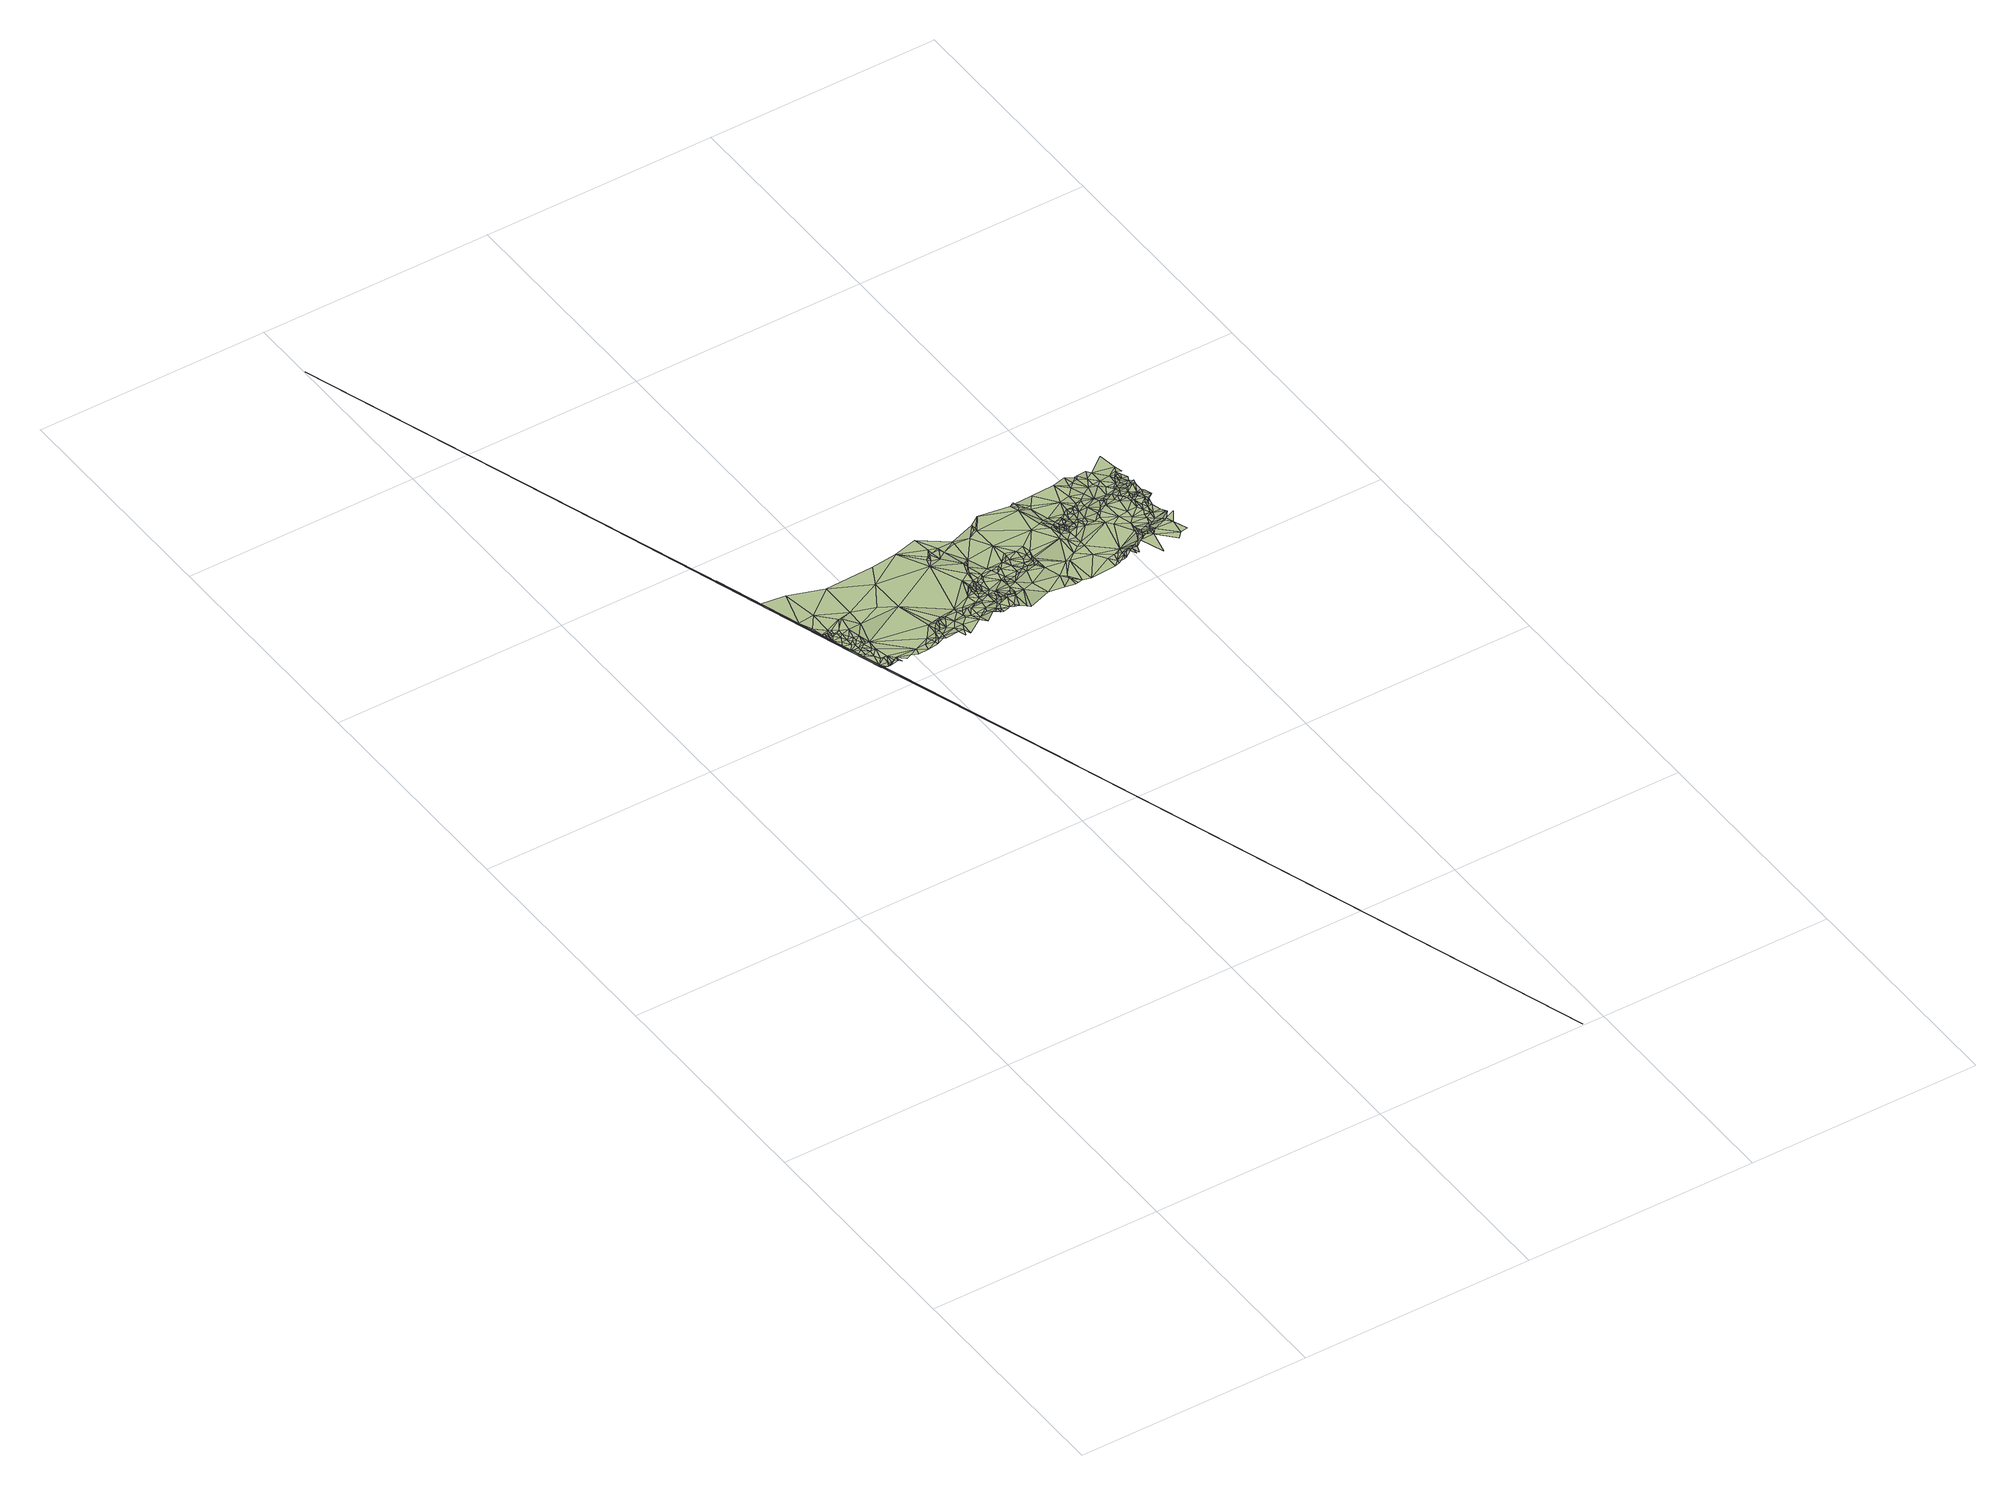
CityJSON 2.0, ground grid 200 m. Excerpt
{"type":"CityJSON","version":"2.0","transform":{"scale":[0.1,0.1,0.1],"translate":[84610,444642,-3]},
"CityObjects":{
"terrain1":{"type":"TINRelief","geometry":[{"type":"CompositeSurface","lod":"1","boundaries":[[[0,1,2]],[[2,3,4]],[[3,5,6]],[[0,7,8]],[[0,2,7]],[[2,9,7]],[[2,10,9]],[[9,11,7]],[[12,10,2]],[[10,13,9]],[[3,14,4]],[[15,2,16]],[[17,9,13]],[[17,11,9]],[[15,16,18]],[[19,7,11]],[[20,18,16]],[[8,7,21]],[[22,13,10]],[[17,19,11]],[[23,2,15]],[[15,18,24]],[[25,17,13]],[[26,12,2]],[[20,16,27]],[[28,10,12]],[[21,7,19]],[[25,19,17]],[[29,0,8]],[[28,22,10]],[[20,30,18]],[[23,15,24]],[[31,32,0]],[[33,13,22]],[[23,26,2]],[[33,25,13]],[[25,34,19]],[[24,18,30]],[[34,21,19]],[[20,27,35]],[[36,28,12]],[[26,36,12]],[[37,34,25]],[[20,38,30]],[[29,8,21]],[[28,39,22]],[[40,21,34]],[[27,41,42]],[[23,24,43]],[[20,35,44]],[[20,44,38]],[[39,33,22]],[[27,42,35]],[[24,30,43]],[[37,40,34]],[[45,37,25]],[[33,45,25]],[[46,26,23]],[[46,23,43]],[[47,28,36]],[[41,48,42]],[[47,39,28]],[[48,35,42]],[[39,49,33]],[[50,26,46]],[[51,40,37]],[[31,0,29]],[[52,36,26]],[[49,45,33]],[[51,37,45]],[[53,47,36]],[[30,38,54]],[[41,55,48]],[[46,43,56]],[[30,54,43]],[[57,49,39]],[[58,44,35]],[[58,38,44]],[[48,58,35]],[[59,39,47]],[[50,52,26]],[[49,51,45]],[[53,36,52]],[[50,46,56]],[[59,57,39]],[[53,59,47]],[[41,60,55]],[[54,38,58]],[[56,43,54]],[[55,58,48]],[[61,21,40]],[[50,62,52]],[[50,56,63]],[[64,49,57]],[[55,65,58]],[[29,21,61]],[[64,51,49]],[[53,52,66]],[[53,66,59]],[[56,54,63]],[[50,63,62]],[[64,57,59]],[[55,60,65]],[[61,40,51]],[[52,62,66]],[[65,60,67]],[[66,62,63]],[[64,59,66]],[[64,68,51]],[[61,51,68]],[[54,58,69]],[[58,65,69]],[[65,70,71]],[[66,63,72]],[[63,54,69]],[[64,66,72]],[[29,61,73]],[[64,72,68]],[[31,29,74]],[[65,71,69]],[[61,68,73]],[[68,72,73]],[[29,73,74]],[[71,75,69]],[[63,69,76]],[[69,75,77]],[[63,78,72]],[[73,72,79]],[[69,77,80]],[[69,80,76]],[[63,76,81]],[[80,77,82]],[[80,83,76]],[[63,81,78]],[[77,84,82]],[[80,82,83]],[[79,72,78]],[[74,73,85]],[[76,83,86]],[[86,83,82]],[[73,79,85]],[[87,82,84]],[[76,86,88]],[[87,86,82]],[[87,84,89]],[[81,76,88]],[[87,88,86]],[[87,89,90]],[[87,91,88]],[[87,90,91]],[[89,92,90]],[[81,88,93]],[[93,88,94]],[[91,94,88]],[[79,78,85]],[[93,94,95]],[[81,93,96]],[[78,81,97]],[[98,90,92]],[[99,94,91]],[[93,95,96]],[[97,81,96]],[[100,91,90]],[[99,95,94]],[[74,85,101]],[[102,96,95]],[[99,91,100]],[[103,97,96]],[[99,102,95]],[[98,100,90]],[[104,78,97]],[[103,96,102]],[[99,105,102]],[[104,97,103]],[[103,102,105]],[[106,105,99]],[[98,107,108]],[[104,103,105]],[[98,108,100]],[[109,99,100]],[[104,105,110]],[[110,105,106]],[[106,99,109]],[[108,111,100]],[[112,78,104]],[[104,110,113]],[[108,114,111]],[[110,106,113]],[[109,100,111]],[[113,106,109]],[[112,104,113]],[[115,113,109]],[[116,109,111]],[[117,111,114]],[[118,85,78]],[[112,113,115]],[[116,119,109]],[[115,109,119]],[[116,111,117]],[[120,101,85]],[[118,78,112]],[[116,121,119]],[[115,119,122]],[[112,115,122]],[[116,117,121]],[[112,122,123]],[[121,124,119]],[[122,119,124]],[[125,117,126]],[[121,117,125]],[[121,125,127]],[[123,122,124]],[[121,127,128]],[[121,128,124]],[[125,126,129]],[[127,125,130]],[[112,123,131]],[[120,85,118]],[[125,132,130]],[[123,124,133]],[[125,129,132]],[[127,134,128]],[[133,124,128]],[[127,130,134]],[[132,134,130]],[[123,133,131]],[[133,128,135]],[[134,136,128]],[[135,128,136]],[[132,129,137]],[[138,112,131]],[[139,140,129]],[[137,129,140]],[[132,137,134]],[[139,141,140]],[[137,140,141]],[[118,112,138]],[[133,135,142]],[[143,141,139]],[[142,135,136]],[[143,139,144]],[[133,145,131]],[[143,137,141]],[[137,146,134]],[[133,142,145]],[[134,147,136]],[[143,144,148]],[[143,149,137]],[[145,150,131]],[[142,136,147]],[[134,146,147]],[[151,131,150]],[[137,149,146]],[[151,152,131]],[[143,148,153]],[[143,153,149]],[[154,131,152]],[[142,155,145]],[[156,150,145]],[[138,131,154]],[[142,147,155]],[[120,118,157]],[[158,150,156]],[[159,151,150]],[[156,145,160]],[[149,161,146]],[[158,159,150]],[[162,147,146]],[[163,152,151]],[[145,155,160]],[[159,163,151]],[[154,152,164]],[[120,157,165]],[[161,162,146]],[[155,147,162]],[[158,156,166]],[[163,164,152]],[[149,153,167]],[[168,159,158]],[[138,154,164]],[[169,153,170]],[[168,163,159]],[[156,160,166]],[[149,167,161]],[[168,158,166]],[[118,171,157]],[[155,162,172]],[[173,164,163]],[[168,173,163]],[[174,169,170]],[[175,162,161]],[[169,167,153]],[[176,155,172]],[[138,164,177]],[[120,165,178]],[[168,166,179]],[[175,172,162]],[[118,138,180]],[[181,160,155]],[[157,171,182]],[[168,183,173]],[[173,177,164]],[[157,182,165]],[[166,160,181]],[[168,179,183]],[[118,184,171]],[[167,175,161]],[[185,155,176]],[[176,172,175]],[[166,186,179]],[[187,173,183]],[[185,181,155]],[[187,177,173]],[[182,171,188]],[[166,181,186]],[[186,183,179]],[[185,176,175]],[[182,188,165]],[[120,178,189]],[[138,177,180]],[[190,175,167]],[[187,183,191]],[[192,169,174]],[[185,175,190]],[[187,191,177]],[[186,191,183]],[[192,167,169]],[[193,190,167]],[[171,184,188]],[[194,192,174]],[[185,190,195]],[[118,196,184]],[[165,188,178]],[[118,180,196]],[[181,197,186]],[[198,177,191]],[[193,195,190]],[[197,191,186]],[[193,167,192]],[[188,184,199]],[[200,180,177]],[[198,200,177]],[[178,188,199]],[[193,201,195]],[[185,195,202]],[[198,191,203]],[[203,191,197]],[[193,204,201]],[[193,192,204]],[[185,205,181]],[[195,201,202]],[[206,180,200]],[[199,184,207]],[[198,208,200]],[[194,209,210]],[[211,201,204]],[[185,202,212]],[[178,199,213]],[[181,205,197]],[[192,211,204]],[[198,203,208]],[[203,197,214]],[[211,202,201]],[[206,196,180]],[[194,210,192]],[[178,213,189]],[[208,206,200]],[[185,212,215]],[[184,196,216]],[[199,207,213]],[[203,214,208]],[[184,216,207]],[[212,202,211]],[[185,215,205]],[[197,205,214]],[[192,210,211]],[[206,217,196]],[[213,207,216]],[[212,211,210]],[[218,206,208]],[[216,196,219]],[[208,214,220]],[[219,217,206]],[[219,196,217]],[[215,212,221]],[[219,206,218]],[[189,213,222]],[[205,215,223]],[[209,224,210]],[[214,205,225]],[[212,210,221]],[[218,208,220]],[[213,216,222]],[[215,221,223]],[[214,225,220]],[[205,223,226]],[[216,219,227]],[[205,226,228]],[[226,223,229]],[[205,228,225]],[[223,221,229]],[[226,229,228]],[[221,210,230]],[[216,227,222]],[[220,225,231]],[[218,220,232]],[[225,228,233]],[[221,234,229]],[[210,224,230]],[[228,229,234]],[[225,233,231]],[[220,231,232]],[[232,231,233]],[[218,232,235]],[[221,236,234]],[[237,219,218]],[[228,238,233]],[[228,234,238]],[[239,227,219]],[[221,230,240]],[[232,233,235]],[[221,240,236]],[[239,222,227]],[[234,236,238]],[[233,241,235]],[[233,238,241]],[[237,218,235]],[[239,219,237]],[[235,241,242]],[[243,238,236]],[[230,224,244]],[[240,243,236]],[[241,238,243]],[[235,242,245]],[[242,241,246]],[[240,230,247]],[[241,243,248]],[[242,246,245]],[[235,245,249]],[[240,250,243]],[[251,244,224]],[[239,252,222]],[[237,235,249]],[[241,253,246]],[[241,248,253]],[[250,248,243]],[[240,254,250]],[[247,230,244]],[[250,253,248]],[[240,247,254]],[[246,255,245]],[[246,253,256]],[[239,237,257]],[[249,245,255]],[[250,254,258]],[[237,249,255]],[[246,256,259]],[[250,260,253]],[[239,257,261]],[[246,259,255]],[[250,258,260]],[[239,261,252]],[[254,262,258]],[[251,263,264]],[[251,264,244]],[[256,253,265]],[[254,247,262]],[[260,265,253]],[[266,258,262]],[[260,258,266]],[[261,257,267]],[[266,262,247]],[[256,268,259]],[[261,267,252]],[[256,265,268]],[[255,259,268]],[[237,255,269]],[[264,263,270]],[[271,244,264]],[[260,272,265]],[[260,266,272]],[[265,272,273]],[[268,265,274]],[[265,273,274]],[[275,264,270]],[[275,271,264]],[[269,255,268]],[[276,247,244]],[[277,267,257]],[[268,274,278]],[[276,266,247]],[[274,273,278]],[[277,252,267]],[[276,244,271]],[[269,268,278]],[[276,272,266]],[[279,257,237]],[[280,271,275]],[[279,237,269]],[[276,271,280]],[[280,275,281]],[[282,273,272]],[[279,269,278]],[[282,278,273]],[[276,282,272]],[[283,277,257]],[[276,280,284]],[[280,281,285]],[[279,283,257]],[[279,278,282]],[[276,284,282]],[[284,280,285]],[[281,286,285]],[[281,287,286]],[[283,288,277]],[[284,289,282]],[[284,290,289]],[[279,282,291]],[[292,290,284]],[[292,284,285]],[[279,291,293]],[[279,293,283]],[[282,289,294]],[[290,295,289]],[[291,282,294]],[[292,295,290]],[[293,291,296]],[[297,286,287]],[[289,295,298]],[[291,294,299]],[[297,287,300]],[[294,289,301]],[[283,293,302]],[[293,296,302]],[[303,285,286]],[[283,304,288]],[[299,294,305]],[[289,298,301]],[[296,291,306]],[[291,299,306]],[[305,294,307]],[[308,288,304]],[[309,297,300]],[[307,294,301]],[[296,306,302]],[[303,286,297]],[[299,305,310]],[[308,311,288]],[[283,312,304]],[[292,285,313]],[[299,310,306]],[[283,302,314]],[[305,315,310]],[[308,304,312]],[[283,314,312]],[[307,301,316]],[[305,307,317]],[[318,297,309]],[[306,310,315]],[[307,316,319]],[[313,285,303]],[[302,306,320]],[[305,317,315]],[[321,303,297]],[[307,319,317]],[[322,318,309]],[[314,302,323]],[[302,320,323]],[[301,298,324]],[[318,325,297]],[[321,297,325]],[[306,315,326]],[[327,298,295]],[[322,328,318]],[[308,312,329]],[[315,317,330]],[[320,306,326]],[[301,324,316]],[[316,331,319]],[[317,319,332]],[[315,330,326]],[[312,314,329]],[[317,333,330]],[[318,328,334]],[[319,331,332]],[[317,332,333]],[[316,324,331]],[[326,330,335]],[[313,303,321]],[[318,334,325]],[[336,295,292]],[[330,333,335]],[[323,320,337]],[[332,331,333]],[[328,338,334]],[[320,326,339]],[[313,321,325]],[[327,324,298]],[[339,326,335]],[[308,329,340]],[[341,325,334]],[[333,342,335]],[[343,333,331]],[[320,339,337]],[[313,325,341]],[[344,334,338]],[[345,331,324]],[[341,334,344]],[[339,335,342]],[[343,342,333]],[[346,344,338]],[[345,343,331]],[[347,346,338]],[[348,323,337]],[[336,292,313]],[[349,314,323]],[[341,344,346]],[[345,324,350]],[[339,351,337]],[[339,342,351]],[[349,329,314]],[[327,350,324]],[[336,327,295]],[[341,346,352]],[[345,350,343]],[[313,341,353]],[[351,342,354]],[[354,342,343]],[[348,337,351]],[[355,346,356]],[[341,352,353]],[[348,351,354]],[[355,352,346]],[[357,343,350]],[[354,343,357]],[[348,349,323]],[[327,358,350]],[[355,353,352]],[[349,340,329]],[[357,350,358]],[[348,354,359]],[[313,353,360]],[[327,361,358]],[[362,354,357]],[[359,354,362]],[[357,358,363]],[[355,360,353]],[[348,359,364]],[[365,361,327]],[[358,361,363]],[[359,366,364]],[[359,362,366]],[[348,364,349]],[[365,363,361]],[[355,367,360]],[[365,327,336]],[[368,357,363]],[[369,336,313]],[[313,360,370]],[[368,362,357]],[[364,366,371]],[[366,362,371]],[[364,371,372]],[[369,313,373]],[[362,374,371]],[[375,349,364]],[[368,374,362]],[[375,364,372]],[[365,376,363]],[[373,313,370]],[[360,367,377]],[[365,336,378]],[[379,340,349]],[[375,372,371]],[[375,371,374]],[[368,363,380]],[[365,378,376]],[[375,381,349]],[[360,377,382]],[[383,367,384]],[[375,374,385]],[[380,363,376]],[[368,380,374]],[[386,377,367]],[[360,382,370]],[[387,349,381]],[[375,385,381]],[[385,374,388]],[[383,386,367]],[[389,378,336]],[[389,336,369]],[[388,374,380]],[[378,390,376]],[[379,349,387]],[[391,377,386]],[[391,382,377]],[[385,392,381]],[[393,370,382]],[[380,376,394]],[[389,390,378]],[[395,369,373]],[[385,388,392]],[[376,390,394]],[[393,382,391]],[[393,373,370]],[[391,386,396]],[[387,381,397]],[[383,398,386]],[[399,373,393]],[[395,389,369]],[[396,386,398]],[[380,394,400]],[[397,381,392]],[[401,373,399]],[[402,393,391]],[[390,400,394]],[[399,393,402]],[[401,395,373]],[[401,399,402]],[[403,388,380]],[[391,396,404]],[[402,391,404]],[[383,405,398]],[[405,396,398]],[[379,387,406]],[[403,392,388]],[[390,407,400]],[[389,407,390]],[[408,380,400]],[[404,396,405]],[[383,409,405]],[[387,397,410]],[[401,402,411]],[[403,397,392]],[[411,402,404]],[[404,405,409]],[[412,389,395]],[[387,410,406]],[[408,403,380]],[[401,413,395]],[[379,406,414]],[[407,415,400]],[[404,409,416]],[[411,404,416]],[[403,410,397]],[[417,407,389]],[[401,411,413]],[[408,400,415]],[[383,418,409]],[[379,414,419]],[[417,389,412]],[[383,420,418]],[[413,411,416]],[[412,395,421]],[[422,414,406]],[[423,415,407]],[[408,415,424]],[[421,395,413]],[[425,403,408]],[[426,406,410]],[[423,424,415]],[[427,416,409]],[[426,410,403]],[[422,419,414]],[[425,408,424]],[[428,413,416]],[[423,407,429]],[[417,430,407]],[[426,422,406]],[[425,424,423]],[[430,429,407]],[[417,412,431]],[[432,403,425]],[[428,416,433]],[[428,421,413]],[[412,421,434]],[[435,409,418]],[[422,436,419]],[[435,427,409]],[[433,416,427]],[[412,434,437]],[[438,425,423]],[[439,426,403]],[[440,422,426]],[[438,423,429]],[[441,421,428]],[[432,439,403]],[[412,437,431]],[[440,436,422]],[[417,442,430]],[[441,428,433]],[[432,425,438]],[[430,443,429]],[[417,431,442]],[[444,434,421]],[[441,444,421]],[[438,429,443]],[[440,445,436]],[[446,440,426]],[[433,427,447]],[[448,437,434]],[[448,434,444]],[[435,418,449]],[[430,450,443]],[[451,426,439]],[[435,447,427]],[[446,426,451]],[[446,445,440]],[[437,452,431]],[[430,442,453]],[[430,453,450]],[[454,444,441]],[[454,448,444]],[[443,450,455]],[[456,442,431]],[[456,431,452]],[[432,457,439]],[[432,438,458]],[[459,452,437]],[[460,437,448]],[[438,443,461]],[[441,433,462]],[[460,448,454]],[[461,443,455]],[[460,459,437]],[[462,433,447]],[[456,452,459]],[[463,453,442]],[[456,463,442]],[[451,439,464]],[[432,458,457]],[[450,453,465]],[[446,451,464]],[[454,441,466]],[[467,447,435]],[[450,468,455]],[[446,469,445]],[[465,453,463]],[[438,461,458]],[[460,470,459]],[[457,464,439]],[[456,471,463]],[[472,456,459]],[[460,454,473]],[[450,465,468]],[[461,455,468]],[[474,465,463]],[[460,475,470]],[[472,459,470]],[[441,462,466]],[[472,471,456]],[[474,463,476]],[[476,463,471]],[[454,477,473]],[[475,478,470]],[[446,464,479]],[[474,480,465]],[[460,473,475]],[[457,458,481]],[[454,466,477]],[[472,470,478]],[[468,465,480]],[[482,458,461]],[[446,479,469]],[[461,468,483]],[[482,461,483]],[[475,484,478]],[[472,485,471]],[[457,486,464]],[[475,473,484]],[[487,476,471]],[[488,481,458]],[[472,478,489]],[[482,488,458]],[[474,490,480]],[[457,481,486]],[[487,471,485]],[[474,476,490]],[[478,484,489]],[[468,480,490]],[[472,489,485]],[[487,490,476]],[[491,483,468]],[[482,483,491]],[[486,481,488]],[[487,485,492]],[[493,479,464]],[[487,492,490]],[[482,494,488]],[[489,495,485]],[[489,484,495]],[[486,493,464]],[[496,468,490]],[[482,491,494]],[[496,491,468]],[[492,485,495]],[[486,488,497]],[[492,498,490]],[[497,488,494]],[[492,495,499]],[[492,499,498]],[[494,491,500]],[[496,500,491]],[[490,498,501]],[[496,490,501]],[[486,497,502]],[[486,503,493]],[[486,502,503]],[[504,497,494]],[[496,505,500]],[[506,479,493]],[[496,501,505]],[[507,493,503]],[[504,494,500]],[[504,502,497]],[[508,503,502]],[[508,507,503]],[[505,509,500]],[[508,502,510]],[[511,493,507]],[[504,510,502]],[[504,500,509]],[[508,512,507]],[[508,510,512]],[[511,507,512]],[[506,513,479]],[[506,493,511]],[[504,514,510]],[[515,512,510]],[[515,510,514]],[[515,511,512]],[[506,511,516]]]}]}
},
"vertices":[
[1473,7020,29],[1226,7760,28],[1631,6550,9],[728,9250,27],[2059,5260,18],[0,11440,25],[3814,0,23],[1543,6820,26],[1520,6910,28],[1564,6760,10],[1609,6640,9],[1565,6810,25],[1632,6560,9],[1585,6730,11],[2290,4570,26],[1653,6500,9],[1720,6280,8],[1587,6760,11],[1677,6460,9],[1585,6810,27],[1722,6310,7],[1606,6830,30],[1632,6680,9],[1699,6530,11],[1700,6470,10],[1610,6770,11],[1697,6560,11],[1767,6260,8],[1677,6620,9],[1610,7030,33],[1745,6420,10],[1563,7330,30],[1360,7360,28],[1655,6730,12],[1608,6810,22],[1788,6300,11],[1697,6600,11],[1632,6790,14],[1767,6370,10],[1677,6680,13],[1631,6820,26],[1789,6260,8],[1790,6270,9],[1744,6470,16],[1788,6350,17],[1654,6780,17],[1723,6540,16],[1699,6640,19],[1810,6280,17],[1677,6740,23],[1743,6550,28],[1677,6790,28],[1745,6580,29],[1721,6620,27],[1789,6460,29],[1833,6280,26],[1767,6480,28],[1700,6690,26],[1812,6350,27],[1721,6660,28],[1857,6260,28],[1743,6890,28],[1766,6570,30],[1788,6550,32],[1745,6760,27],[1857,6300,28],[1767,6650,31],[1880,6240,27],[1764,6880,32],[2036,6290,32],[1925,6240,27],[1970,6260,28],[1856,6760,24],[1856,6910,29],[1857,7230,30],[2035,6250,13],[2171,6350,28],[2126,6260,7],[2197,6770,29],[2058,6850,26],[2127,6300,25],[2264,6470,28],[2214,6300,8],[2193,6320,23],[2217,6270,8],[2192,7070,29],[2240,6330,18],[2261,6320,8],[2261,6370,25],[2285,6300,10],[2305,6320,9],[2307,6340,15],[2307,6290,10],[2283,6410,28],[2306,6390,14],[2329,6410,13],[2330,6470,15],[2308,6490,18],[2420,6290,19],[2372,6390,9],[2419,6350,11],[2276,7240,34],[2352,6460,15],[2357,6490,15],[2398,6510,16],[2375,6480,18],[2419,6470,14],[2442,6230,18],[2465,6290,20],[2465,6420,9],[2413,6490,18],[2485,6340,20],[2530,6520,16],[2432,6490,19],[2487,6230,17],[2532,6490,13],[2554,6400,20],[2620,6320,20],[2644,7020,26],[2552,6430,13],[2508,7270,31],[2598,6390,21],[2577,6480,11],[2598,6510,13],[2622,6480,15],[2644,6340,20],[2644,6230,57],[2643,6390,21],[2644,6460,22],[2735,6310,52],[2687,6370,22],[2693,6580,17],[2712,6360,28],[2710,6500,16],[2735,6400,24],[2712,6480,24],[2735,6460,27],[2780,6330,51],[2754,6750,27],[2779,6270,55],[2756,6300,55],[2779,6310,55],[2757,6480,28],[2801,6300,55],[2802,6260,54],[2755,6530,16],[2823,6390,42],[2824,6420,29],[2847,6270,55],[2825,6350,53],[2755,6590,17],[2757,6630,11],[2757,6660,28],[2870,6280,55],[2755,6670,27],[2823,6510,29],[2778,6570,16],[2661,7090,32],[2780,6600,17],[2780,6610,12],[2825,6550,17],[2868,6390,50],[2845,6430,30],[2778,6650,12],[2777,6680,27],[2688,7110,33],[2823,6580,18],[2912,6380,53],[2801,6630,12],[2915,6290,52],[2891,6250,70],[2689,7070,24],[2867,6460,32],[2801,6670,14],[2934,6250,58],[2890,6440,33],[2869,6490,33],[2824,6710,27],[2733,7180,32],[2825,6620,13],[2833,6800,27],[2869,6560,18],[2687,7090,32],[2824,6670,14],[2757,7050,26],[2890,6510,33],[2847,6640,14],[2822,6680,27],[2711,7120,33],[2712,7320,31],[2914,6430,35],[2845,6680,15],[2980,6370,50],[2936,6410,48],[2983,6220,53],[2937,6440,36],[2863,6900,38],[2889,6660,16],[2868,6710,28],[2734,7130,33],[2846,6800,28],[2959,6410,42],[2981,6450,38],[2892,6700,17],[2981,6390,51],[3005,6600,21],[2870,6850,35],[2800,7130,33],[2913,6730,28],[3005,6200,52],[3071,6400,43],[3003,6410,43],[3003,6480,40],[2801,7150,33],[2914,6710,18],[3005,6520,35],[2823,7090,26],[2893,6900,28],[2982,6760,28],[2920,6920,28],[3004,6730,23],[3070,6510,39],[2936,7150,31],[3027,6560,23],[3205,6270,44],[3027,6680,19],[3025,6590,25],[2936,7130,26],[3050,6620,20],[3072,6570,21],[3163,6420,46],[3047,6710,25],[3071,6740,27],[3072,6710,21],[3117,6580,22],[3115,6760,29],[3161,6590,26],[3162,6950,29],[3159,6620,21],[3071,7120,27],[3207,6560,42],[3159,6700,19],[3137,6750,30],[3206,6620,23],[3387,6390,37],[3183,6800,30],[3184,6760,24],[3342,6520,42],[3228,6640,21],[3185,6830,29],[3250,6620,29],[3342,6250,42],[3161,7230,30],[3252,6670,21],[3296,6580,45],[3274,6800,29],[3273,6710,21],[3160,7160,28],[3297,6600,41],[3275,6740,20],[3319,6640,34],[3139,7170,28],[3319,6580,42],[3432,6240,40],[3432,6320,41],[3319,6670,24],[3339,6620,40],[3162,7180,33],[3319,6730,23],[3342,6820,31],[3455,6240,40],[3430,6350,37],[3341,6670,29],[3342,6680,29],[3340,6700,34],[3497,6250,39],[3507,6490,41],[3251,7290,30],[3362,6750,30],[3499,6940,33],[3546,6490,36],[3565,6230,39],[3622,6740,35],[3543,7180,31],[3616,6540,37],[3722,6450,37],[3791,6350,37],[3790,6250,37],[3520,7250,29],[3657,6690,39],[3677,6590,36],[3630,6880,35],[3726,6570,40],[3588,6960,36],[3657,6780,34],[3723,6610,43],[3611,6970,33],[3837,6290,38],[3723,6680,37],[3658,6860,32],[3836,6260,37],[3723,6750,39],[3635,6990,25],[3858,6360,39],[3568,7210,26],[3679,6840,30],[3678,6910,19],[3700,6800,34],[3566,7260,25],[3858,6270,44],[3679,6870,22],[3566,7280,20],[3611,7180,20],[3924,6390,40],[3635,7150,19],[3702,6870,11],[3724,6780,35],[3723,6840,23],[3898,6290,67],[3725,6800,27],[3702,6930,19],[3882,6350,46],[3881,6260,53],[3680,6990,22],[3792,6770,40],[3900,6320,59],[3722,6910,11],[3858,6750,41],[3896,6260,63],[3656,7180,19],[3724,6880,11],[3767,6820,28],[3746,6840,20],[3747,6860,20],[3926,6300,82],[3747,6880,11],[3994,6690,47],[3769,6950,18],[3948,6280,90],[3768,6930,12],[3725,7270,22],[3950,6330,75],[3785,6900,11],[3812,6840,23],[3949,6300,90],[3811,6820,35],[3972,6300,88],[3972,6230,91],[3814,6970,16],[3859,7090,24],[3835,6810,43],[3780,6940,10],[3994,6310,91],[4014,6320,88],[3815,6900,12],[4017,6290,91],[3994,6230,91],[3859,6860,25],[3865,6810,39],[3834,6960,10],[4061,6350,84],[3897,6780,40],[3880,6930,10],[3899,6830,37],[3858,7000,18],[3948,6750,42],[3863,6960,10],[4082,6340,89],[3925,6930,17],[4040,6640,46],[4127,6470,42],[3898,6980,12],[3899,6990,15],[4128,6500,42],[3925,6940,12],[3925,7000,17],[4015,6820,40],[4129,6380,81],[3994,6760,48],[3926,7280,20],[3994,6930,26],[3950,7020,18],[4130,6440,53],[4197,6340,91],[4153,6140,91],[3948,7000,10],[4151,6370,90],[3948,7110,22],[3995,6970,14],[4118,6690,49],[4038,6820,46],[4153,6430,60],[3995,7020,19],[4151,6480,42],[4039,6840,39],[4150,6580,48],[4196,6400,81],[4015,7040,18],[4195,6370,90],[4152,6500,42],[4062,6860,41],[4151,6540,43],[4173,6480,43],[4084,6980,28],[4216,6410,83],[4220,6390,90],[4015,7180,23],[4107,6850,52],[4107,6940,30],[4240,6390,90],[4062,7080,17],[4218,6490,46],[4197,6630,51],[4264,6510,44],[4017,7210,21],[4126,6900,48],[4242,6470,55],[4198,6700,50],[4377,6250,90],[4037,7300,25],[4330,6200,90],[4285,6570,44],[4059,7220,26],[4151,6900,48],[4130,6920,37],[4152,6950,28],[4128,7120,17],[4355,6430,90],[4285,6500,47],[4195,6860,56],[4218,6830,53],[4286,6700,53],[4190,6970,23],[4351,6460,83],[4287,6600,52],[4400,6380,90],[4107,7270,20],[4310,6650,54],[4220,6940,42],[4197,7090,24],[4105,7240,22],[4331,6530,44],[4287,6780,56],[4238,6890,54],[4331,6590,47],[4128,7270,26],[4174,7200,22],[4377,6440,90],[4332,6600,53],[4444,6260,91],[4265,6860,54],[4175,7130,21],[4310,6710,58],[4287,6830,53],[4353,6590,46],[4262,6880,56],[4309,6770,61],[4240,7050,20],[4286,6990,23],[4330,6700,64],[4354,6660,55],[4285,6930,48],[4444,6530,64],[4307,6800,61],[4241,7130,23],[4309,6840,54],[4444,6550,51],[4465,6480,90],[4330,6880,56],[4216,7280,21],[4354,6700,71],[4344,6780,79],[4375,6730,85],[4398,6660,55],[4331,6820,62],[4374,6680,63],[4353,6800,76],[4420,6590,48],[4376,6690,70],[4239,7240,24],[4332,6850,55],[4287,7020,19],[4307,6970,35],[4332,6920,57],[4399,6710,75],[4377,6760,85],[4330,7050,18],[4375,6800,80],[4308,7010,23],[4397,6720,81],[4376,6840,58],[4355,6930,54],[4398,6800,83],[4332,7140,19],[4375,6990,29],[4443,6740,83],[4400,6930,59],[4354,7030,20],[4422,6850,59],[4421,6800,83],[4397,6960,48],[4421,6910,58],[4374,7070,9],[4354,7110,9],[4420,7010,27],[4422,6930,58],[4421,7200,24],[4375,7130,18],[4377,7120,9],[4443,6980,43],[4397,7080,9],[4399,7160,19],[4397,7130,17],[4399,7360,20],[4442,7060,18],[4422,7120,9],[4443,7140,18]
]}
